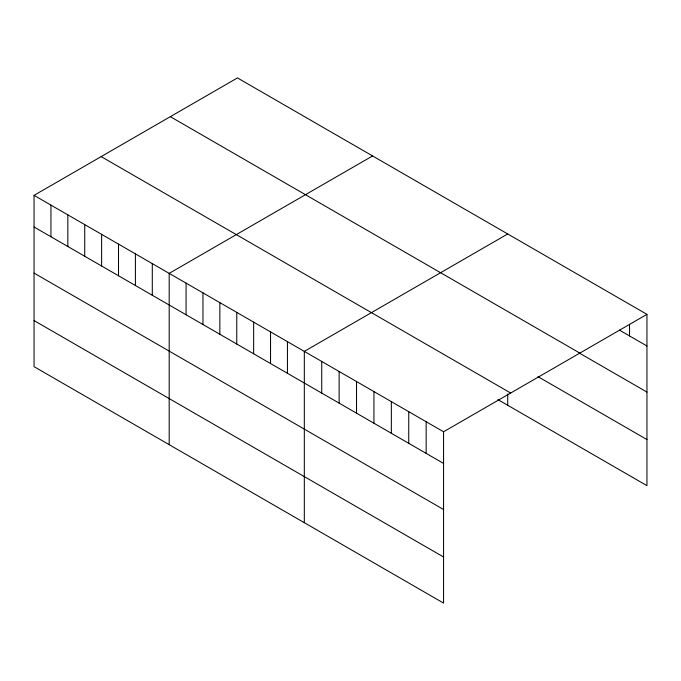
<?xml version="1.0" encoding="UTF-8"?>
<svg xmlns="http://www.w3.org/2000/svg" width="681" height="681" viewBox="0 0 681 681"><rect width="100%" height="100%" fill="white"/><g stroke="black" fill="none" stroke-linecap="round" stroke-linejoin="round"><path stroke-width="1.02" d="M34.05 195.353L443.552 431.78L443.552 603.077L34.05 366.65L34.05 195.353L237.448 77.923L646.95 314.35L646.95 485.647L497.939 399.619M372.584 155.94L169.186 273.37L169.186 444.676M507.72 233.958L304.322 351.387L304.322 522.693M443.552 431.78L646.95 314.35M619.472 330.123L646.95 345.991M170.327 116.672L579.829 353.099M579.165 352.945L646.95 392.077M537.947 376.627L646.95 439.56M101.171 156.596L510.673 393.022M34.05 226.994L443.552 463.42M34.05 273.081L443.552 509.507M34.05 320.564L443.552 556.99M629.542 324.335L629.542 335.937M507.72 394.001L507.72 405.263M426.153 421.726L426.153 453.367M408.745 411.682L408.745 443.322M391.345 401.628L391.345 433.278M373.937 391.584L373.937 423.224M356.538 381.539L356.538 413.18M339.129 371.485L339.129 403.126M321.73 361.441L321.73 393.082M287.433 341.641L287.433 373.282M270.536 331.885L270.536 363.526M253.647 322.13L253.647 353.779M236.758 312.383L236.758 344.024M219.861 302.628L219.861 334.269M202.972 292.873L202.972 324.522M186.075 283.126L186.075 314.767M152.297 263.615L152.297 295.265M135.4 253.868L135.4 285.509M118.511 244.113L118.511 275.754M101.622 234.358L101.622 266.007M84.725 224.611L84.725 256.252M67.836 214.856L67.836 246.496M50.939 205.1L50.939 236.75"/></g></svg>
